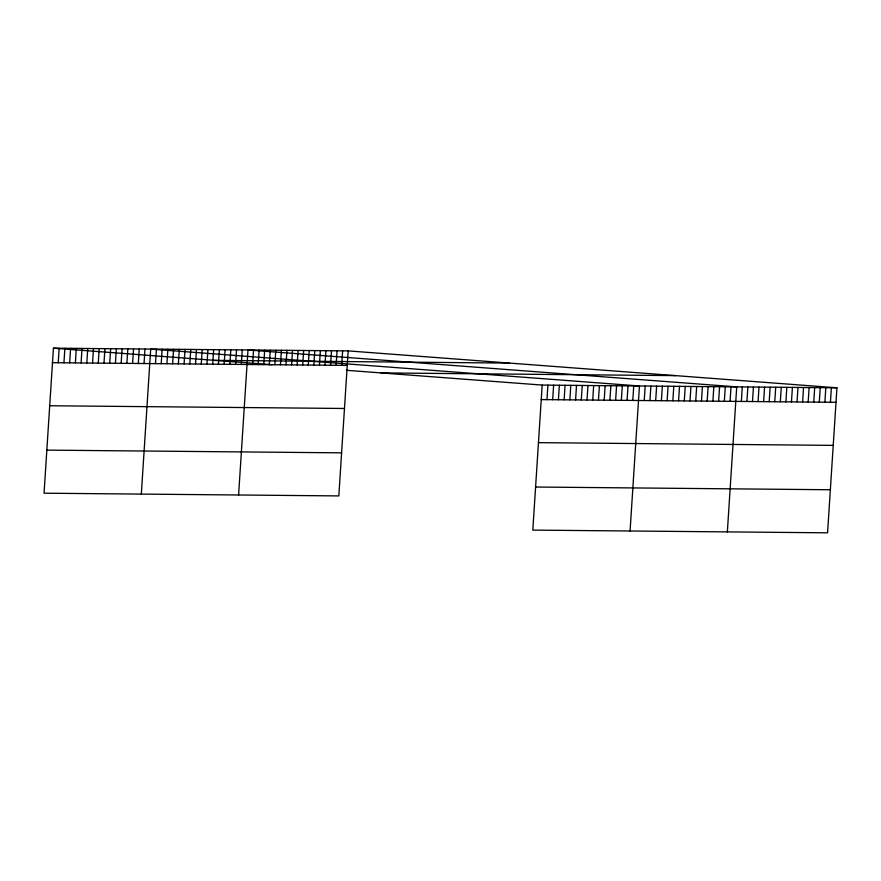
<?xml version="1.0" encoding="UTF-8"?>
<svg xmlns="http://www.w3.org/2000/svg" width="881" height="881" viewBox="0 0 881 881"><rect width="100%" height="100%" fill="white"/><g stroke="black" fill="none" stroke-linecap="round" stroke-linejoin="round"><path stroke-width="1.32" d="M348.193 350.902L53.433 348.182L44.05 493.195L338.822 495.915L348.193 350.902L836.95 387.805L827.567 532.818L532.807 530.098L542.178 385.085L836.95 387.805M58.212 362.741L59.148 348.237M63.939 362.796L64.875 348.292M69.654 362.84L70.59 348.336M75.381 362.895L76.317 348.391M81.096 362.95L82.032 348.447M86.823 363.005L87.759 348.502M92.549 363.06L93.485 348.557M98.265 363.104L99.201 348.601M103.991 363.159L104.927 348.656M109.707 363.214L110.643 348.711M115.433 363.269L116.369 348.766M121.149 363.324L122.096 348.821M126.875 363.368L127.811 348.865M132.602 363.424L133.538 348.92M138.317 363.479L139.253 348.975M144.044 363.534L144.98 349.03M141.323 494.098L150.706 349.085L639.452 385.977L630.08 530.99M155.485 363.633L156.422 349.129M161.212 363.688L162.148 349.184M166.927 363.743L167.864 349.239M172.654 363.798L173.59 349.294M178.369 363.853L179.317 349.35M184.096 363.897L185.032 349.394M189.822 363.952L190.759 349.449M195.538 364.007L196.474 349.504M201.264 364.062L202.201 349.559M206.98 364.117L207.916 349.614M212.706 364.161L213.643 349.658M218.422 364.216L219.369 349.713M224.148 364.271L225.084 349.768M229.875 364.327L230.811 349.823M235.59 364.382L236.526 349.878M241.317 364.426L242.253 349.922M238.597 494.99L247.979 349.977L736.725 386.88L727.354 531.893M252.605 364.536L253.541 350.032M258.177 364.591L259.113 350.087M263.738 364.635L264.674 350.131M269.311 364.69L270.247 350.186M274.872 364.745L275.819 350.242M280.444 364.789L281.38 350.286M286.017 364.844L286.953 350.341M291.578 364.899L292.514 350.396M297.15 364.943L298.086 350.44M302.712 364.998L303.659 350.495M308.284 365.053L309.22 350.55M313.856 365.097L314.792 350.594M319.418 365.152L320.354 350.649M324.99 365.208L325.926 350.704M330.551 365.252L331.498 350.748M336.124 365.307L337.06 350.803M341.696 365.362L342.632 350.858M546.969 399.633L547.905 385.129M552.684 399.688L553.62 385.184M558.411 399.743L559.347 385.239M564.126 399.798L565.073 385.294M569.853 399.853L570.789 385.349M575.579 399.897L576.515 385.393M581.295 399.952L582.231 385.449M587.021 400.007L587.957 385.504M592.737 400.062L593.684 385.559M598.463 400.117L599.399 385.614M604.19 400.161L605.126 385.658M609.905 400.216L610.841 385.713M615.632 400.271L616.568 385.768M621.347 400.326L622.294 385.823M627.074 400.381L628.01 385.878M632.8 400.426L633.736 385.922M644.242 400.536L645.178 386.032M649.958 400.591L650.894 386.087M655.684 400.646L656.62 386.142M661.4 400.69L662.347 386.186M667.126 400.745L668.062 386.241M672.853 400.8L673.789 386.296M678.568 400.855L679.504 386.352M684.295 400.91L685.231 386.407M690.01 400.954L690.957 386.462M695.737 401.009L696.673 386.506M701.463 401.064L702.399 386.561M707.179 401.119L708.115 386.616M712.905 401.174L713.841 386.671M718.621 401.218L719.568 386.726M724.347 401.273L725.283 386.77M730.074 401.329L731.01 386.825M741.362 401.428L742.298 386.935M746.923 401.483L747.859 386.979M752.495 401.538L753.431 387.034M758.067 401.593L759.004 387.089M763.629 401.637L764.565 387.133M769.201 401.692L770.137 387.188M774.762 401.747L775.698 387.244M780.335 401.791L781.271 387.288M785.896 401.846L786.843 387.343M791.468 401.901L792.404 387.398M797.041 401.945L797.977 387.442M802.602 402L803.538 387.497M808.174 402.055L809.11 387.552M813.736 402.099L814.683 387.596M819.308 402.154L820.244 387.651M824.88 402.21L825.816 387.706M830.442 402.254L831.378 387.75M214.711 360.362L509.482 363.082M52.486 362.686L347.257 365.406M380.889 372.905L675.661 375.625M541.242 399.589L836.014 402.309M49.699 405.756L344.471 408.476M538.456 442.647L833.228 445.379M46.836 450.125L341.608 452.845M535.593 487.028L830.354 489.748M53.433 348.182L272.24 364.701M346.376 370.295L542.178 385.085"/></g></svg>
